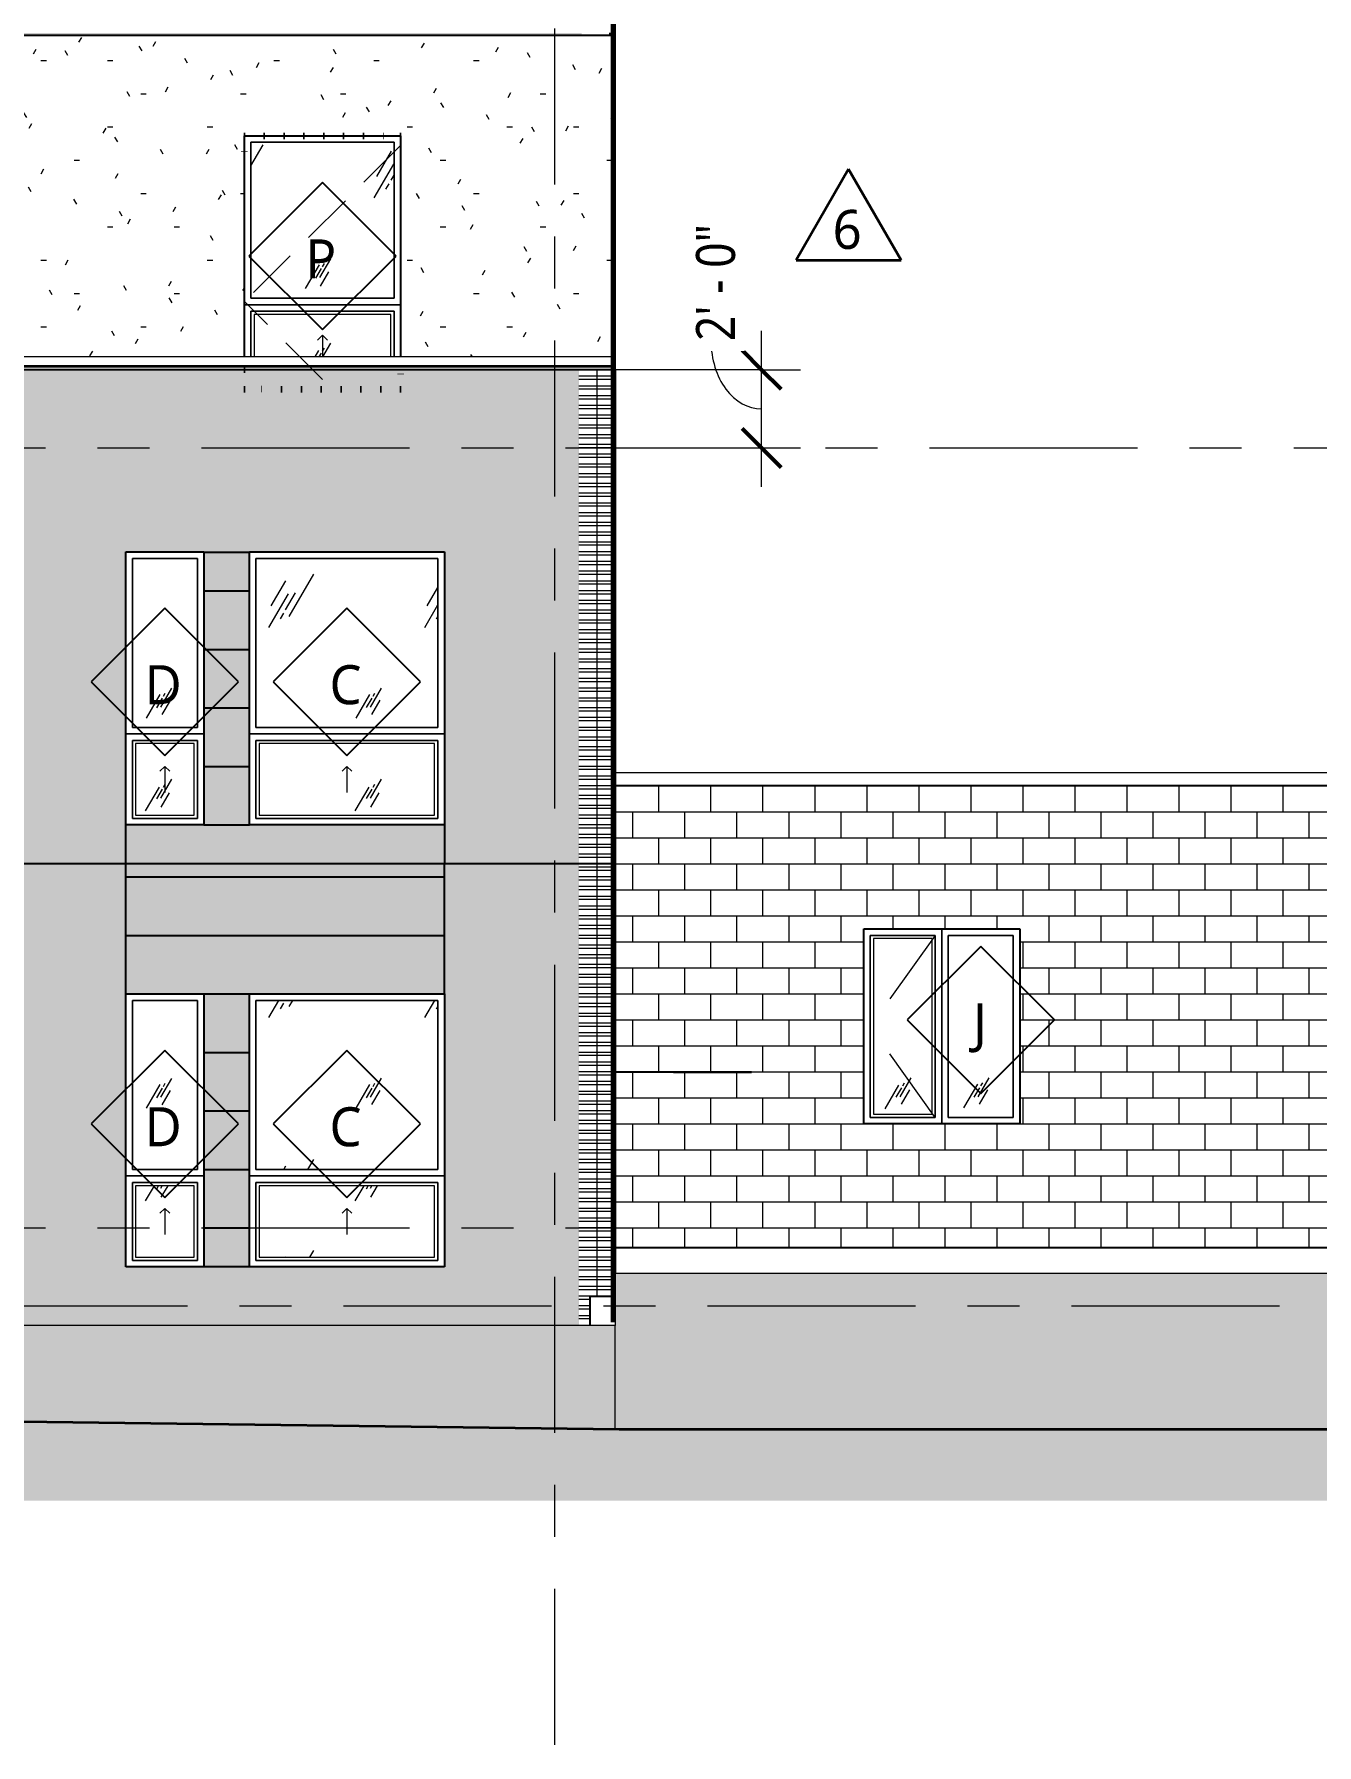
# Model space of a CAD drawing. Header units: inches. Extents: x 6 to 15224, y -733 to 6300.
# Drawn here: x 4067 to 4462, y 4950 to 5476 of the extents above; entities that cross this region are included whole.
import ezdxf

# ---------------------------------------------------------------- set-up
doc = ezdxf.new("R2010")
doc.units = ezdxf.units.IN
doc.header["$MEASUREMENT"] = 0
for name, pattern in [('Center 1_2_', [112, 64, -16, 16, -16]), ('Center 3_8_', [96, 48, -16, 16, -16]), ('Dots Space 1_16_', [6, 0, -6]), ('Hidden 1_8_', [24, 16, -8]), ('Hidden 3_16_', [36, 24, -12])]:
    doc.linetypes.add(name, pattern=pattern)
for name, color, linetype, lineweight in [('A-ANNO-DIMS', 211, 'Continuous', 13), ('A-ANNO-DIMS-128', 211, 'Continuous', 13), ('A-DETL', 90, 'Continuous', 13), ('A-DETL-GENF', 92, 'Continuous', 13), ('A-FLOR-HRAL', 11, 'Continuous', 13), ('A-FLOR-LEVL', 51, 'Continuous', 13), ('A-GLAZ', 151, 'Continuous', 25), ('A-GLAZ-IDEN', 152, 'Continuous', 25), ('A-GLAZ-SILL', 1, 'Continuous', 18), ('A-WALL', 113, 'Continuous', 25), ('A-WALL-PATT', 111, 'Continuous', 25), ('G-ANNO-REVC-IDEN', 71, 'Continuous', 35), ('I-WALL', 2, 'Continuous', 25), ('M-EQPM', 50, 'Continuous', 18), ('S-GRID', 1, 'Continuous', 13)]:
    doc.layers.add(name, color=color, linetype=linetype, lineweight=lineweight)
doc.styles.add('Open Sans_5', font='OpenSans-Regular.ttf', dxfattribs={"height": 12})
doc.styles.add('Open Sans_8', font='OpenSans-Regular.ttf', dxfattribs={"width": 0.88, "height": 12})
doc.dimstyles.new('Linear_-_3_32__2', dxfattribs={"dimscale": 12, "dimtxt": 12.89496, "dimasz": 1, "dimexe": 1, "dimexo": 0.666667, "dimgap": 0.333333, "dimtad": 1, "dimdec": 8, "dimrnd": 0.003906, "dimzin": 3, "dimdsep": 46, "dimlunit": 4, "dimtxsty": 'Open Sans_8', "dimblk1": 'OBLIQUE', "dimblk2": 'OBLIQUE', "dimsah": 1, "dimcen": 0.09, "dimdle": 1, "dimadec": 3, "dimazin": 2, "dimtfac": 1, "dimtdec": 4, "dimtix": 1, "dimtmove": 1, "dimatfit": 3, "dimfxl": 1, "dimtvp": 1, "dimtfill": 1, "dimfrac": 2, "dimtolj": 1, "dimtzin": 0, "dimarcsym": 2})
pattern_1 = [(180, (4276.109, 5109), (-2e-15, -18), [36, 0]), (180, (4276.109, 5127), (-2e-15, -18), [36, 0]), (180, (4276.109, 5124), (-2e-15, -18), [36, 0]), (180, (4276.109, 5121), (-2e-15, -18), [36, 0]), (180, (4276.109, 5118), (-2e-15, -18), [36, 0]), (180, (4276.109, 5115), (-2e-15, -18), [36, 0]), (180, (4276.109, 5112), (-2e-15, -18), [36, 0]), (90, (4240.11, 5109), (-36, 2e-15), [18, 0]), (90, (4252.11, 5109), (-36, 2e-15), [18, 0]), (90, (4264.11, 5109), (-36, 2e-15), [18, 0]), (90, (4276.11, 5109), (-36, 2e-15), [18, 0]), (180, (4276.109, 5126), (-2e-15, -18), [36, 0]), (180, (4276.109, 5123), (-2e-15, -18), [36, 0]), (180, (4276.109, 5120), (-2e-15, -18), [36, 0]), (180, (4276.109, 5117), (-2e-15, -18), [36, 0]), (180, (4276.109, 5114), (-2e-15, -18), [36, 0]), (180, (4276.109, 5111), (-2e-15, -18), [36, 0])]
pattern_2 = [(180, (4276.109, 5221), (-2e-15, -18), [36, 0]), (180, (4276.109, 5239), (-2e-15, -18), [36, 0]), (180, (4276.109, 5236), (-2e-15, -18), [36, 0]), (180, (4276.109, 5233), (-2e-15, -18), [36, 0]), (180, (4276.109, 5230), (-2e-15, -18), [36, 0]), (180, (4276.109, 5227), (-2e-15, -18), [36, 0]), (180, (4276.109, 5224), (-2e-15, -18), [36, 0]), (90, (4240.11, 5221), (-36, 2e-15), [18, 0]), (90, (4252.11, 5221), (-36, 2e-15), [18, 0]), (90, (4264.11, 5221), (-36, 2e-15), [18, 0]), (90, (4276.11, 5221), (-36, 2e-15), [18, 0]), (180, (4276.109, 5238), (-2e-15, -18), [36, 0]), (180, (4276.109, 5235), (-2e-15, -18), [36, 0]), (180, (4276.109, 5232), (-2e-15, -18), [36, 0]), (180, (4276.109, 5229), (-2e-15, -18), [36, 0]), (180, (4276.109, 5226), (-2e-15, -18), [36, 0]), (180, (4276.109, 5223), (-2e-15, -18), [36, 0])]
pattern_3 = [(50, (3669.645, 0), (18.362056, -1.60683), [1.92, -21.12]), (355, (3669.645, 0), (-3.55226, 19.255874), [1.536, -16.896]), (100.451, (3671.175, -0.134), (14.81021, 17.649286), [1.632, -17.949]), (46.184, (3669.645, 5.12), (27.32125, -4.23761), [2.88, -31.68]), (96.636, (3671.922, 4.767), (23.92754, 24.93717), [2.448, -26.924]), (351.184, (3669.645, 5.12), (23.92765, 24.93743), [2.304, -25.344]), (21, (3672.205, 3.84), (15.28081, -10.307465), [1.92, -21.12]), (326, (3672.205, 3.84), (6.22856, 18.563735), [1.536, -16.896]), (71.451, (3673.479, 2.981), (21.509846, 8.25628), [1.632, -17.949]), (37.5, (3669.6447, 0), (0.311095, 8.5225365), [0.16896, -16.522, 0.16896, -16.983, -16.96]), (37.5, (3669.6447, 0), (0.311095, 8.5225365), [-33.843, 0.16896, -16.791]), (7.5, (3669.645, 0), (6.734636, 10.097431), [0.16896, -9.61, 0.16896, -16.138, -6.464]), (7.5, (3669.645, 0), (6.734636, 10.097431), [-26.086, 0.16896, -6.295]), (327.5, (3663.936, 0), (13.666107, -0.577186), [0.16896, -6.231, 0.16896, -19.799, -26.496]), (327.5, (3663.936, 0), (13.666107, -0.577186), [-26.368, 0.16896, -26.327]), (317.5, (3661.376, 0), (14.929853, 2.562859), [0.16896, -8.151, 0.16896, -13.092, -18.816]), (317.5, (3661.376, 0), (14.929853, 2.562859), [-21.581, 0.16896, -18.647])]

# ---------------------------------------------------------------- blocks, each defined once
blk = doc.blocks.new('1-2 WD Adaptive - 4-0_x6_-6_ EGRESS-12420705-WEST ELEVATION')
at = {"layer": 'A-GLAZ', "lineweight": 13}
h = blk.add_hatch(dxfattribs=at)
h.set_pattern_fill('FP_22', color=256, style=0, pattern_type=2)
h.set_pattern_definition([(59.808, (-1108.003, 5432.806), (144.0017, 239.99866), [9, -754.581]), (59.808, (-1108.737, 5426.193), (144.0017, 239.99866), [12, -751.581]), (59.808, (-1103.552, 5431.623), (144.0017, 239.99866), [6, -757.581]), (59.808, (-1105.141, 5428.844), (144.0017, 239.99866), [2, -761.581]), (59.808, (-1102.446, 5429.598), (144.0017, 239.99866), [15, -748.581]), (59.808, (-1077.028, 5399.404), (144.0017, 239.99866), [5.063, -758.519]), (59.808, (-1077.469, 5401.668), (144.0017, 239.99866), [6.75, -756.831]), (59.808, (-1078.678, 5401.525), (144.0017, 239.99866), [3.375, -760.206]), (59.808, (-1076.647, 5405.029), (144.0017, 239.99866), [1.125, -762.456]), (59.808, (-1081.861, 5398.297), (144.0017, 239.99866), [8.437, -755.144])])
h.paths.add_polyline_path([(-1137.5, 5395), (-1093.5, 5395), (-1093.5, 5443), (-1137.5, 5443), (-1137.5, 5404.19)])
at = {"layer": 'A-GLAZ-SILL', "lineweight": 13}
h = blk.add_hatch(dxfattribs=at)
h.set_pattern_fill('FP_21', color=256, style=0, pattern_type=2)
h.set_pattern_definition([(59.808, (-1108.003, 5406.806), (144.0017, 239.99866), [9, -754.581]), (59.808, (-1108.737, 5400.193), (144.0017, 239.99866), [12, -751.581]), (59.808, (-1103.552, 5405.623), (144.0017, 239.99866), [6, -757.581]), (59.808, (-1105.141, 5402.844), (144.0017, 239.99866), [2, -761.581]), (59.808, (-1102.446, 5403.598), (144.0017, 239.99866), [15, -748.581]), (59.808, (-1077.028, 5373.404), (144.0017, 239.99866), [5.063, -758.519]), (59.808, (-1077.469, 5375.668), (144.0017, 239.99866), [6.75, -756.831]), (59.808, (-1078.678, 5375.525), (144.0017, 239.99866), [3.375, -760.206]), (59.808, (-1076.647, 5379.029), (144.0017, 239.99866), [1.125, -762.456]), (59.808, (-1081.861, 5372.297), (144.0017, 239.99866), [8.438, -755.144])])
h.paths.add_polyline_path([(-1123.5, 5377), (-1094.5, 5377), (-1094.5, 5390), (-1136.5, 5390), (-1136.5, 5377), (-1129.5, 5377)])
at = {"layer": 'A-GLAZ', "lineweight": 13}
for p, q in [((-1139.5, 5445), (-1091.5, 5445)), ((-1139.5, 5377), (-1139.5, 5445)), ((-1093.5, 5443), (-1137.5, 5443)), ((-1137.5, 5443), (-1137.5, 5395)), ((-1093.5, 5395), (-1093.5, 5443)), ((-1091.5, 5445), (-1091.5, 5377)), ((-1137.5, 5395), (-1093.5, 5395)), ((-1139.5, 5393), (-1091.5, 5393)), ((-1091.5, 5393), (-1139.5, 5393)), ((-1093.5, 5391), (-1137.5, 5391)), ((-1137.5, 5391), (-1137.5, 5377)), ((-1093.5, 5377), (-1093.5, 5391))]:
    blk.add_line(p, q, dxfattribs=at)
at = {"layer": 'A-GLAZ', "linetype": 'Hidden 3_16_', "lineweight": 13}
for q in [(-1117, 5382.17), (-1114, 5382.17), (-1115.5, 5377)]:
    blk.add_line((-1115.5, 5383.67), q, dxfattribs=at)
at = {"layer": 'A-GLAZ-SILL'}
for p, q in [((-1137.5, 5443), (-1093.5, 5443)), ((-1137.5, 5395), (-1137.5, 5443)), ((-1093.5, 5443), (-1137.5, 5443)), ((-1137.5, 5443), (-1137.5, 5395)), ((-1093.5, 5443), (-1093.5, 5395)), ((-1093.5, 5395), (-1093.5, 5443)), ((-1093.5, 5395), (-1137.5, 5395)), ((-1137.5, 5395), (-1093.5, 5395)), ((-1137.5, 5391), (-1093.5, 5391)), ((-1137.5, 5377), (-1137.5, 5391)), ((-1093.5, 5391), (-1137.5, 5391)), ((-1137.5, 5391), (-1137.5, 5377)), ((-1094.5, 5390), (-1136.5, 5390)), ((-1136.5, 5390), (-1136.5, 5377)), ((-1094.5, 5377), (-1094.5, 5390)), ((-1093.5, 5391), (-1093.5, 5377)), ((-1093.5, 5377), (-1093.5, 5391))]:
    blk.add_line(p, q, dxfattribs=at)
blk = doc.blocks.new('1-2 WD Adaptive - 2_-0_x7_-0_-19880502-WEST ELEVATION')
at = {"layer": 'A-GLAZ', "lineweight": 13}
h = blk.add_hatch(dxfattribs=at)
h.set_pattern_fill('FP_29', color=256, style=0, pattern_type=2)
h.set_pattern_definition([(59.808, (-2837.003, 5300.806), (144.0017, 239.99866), [9, -754.581]), (59.808, (-2837.737, 5294.193), (144.0017, 239.99866), [12, -751.581]), (59.808, (-2832.552, 5299.623), (144.0017, 239.99866), [6, -757.581]), (59.808, (-2834.141, 5296.844), (144.0017, 239.99866), [2, -761.581]), (59.808, (-2831.446, 5297.598), (144.0017, 239.99866), [15, -748.581]), (59.808, (-2806.028, 5267.404), (144.0017, 239.99866), [5.062, -758.519]), (59.808, (-2806.469, 5269.668), (144.0017, 239.99866), [6.75, -756.831]), (59.808, (-2807.678, 5269.525), (144.0017, 239.99866), [3.375, -760.206]), (59.808, (-2805.647, 5273.029), (144.0017, 239.99866), [1.125, -762.456]), (59.808, (-2810.861, 5266.297), (144.0017, 239.99866), [8.437, -755.144])])
h.paths.add_polyline_path([(-2838.44, 5263), (-2834.5, 5263), (-2834.5, 5315), (-2854.5, 5315), (-2854.5, 5263)])
at = {"layer": 'A-GLAZ-SILL', "lineweight": 13}
h = blk.add_hatch(dxfattribs=at)
h.set_pattern_fill('FP_28', color=256, style=0, pattern_type=2)
h.set_pattern_definition([(59.808, (-2837.003, 5272.806), (144.0017, 239.99866), [9, -754.581]), (59.808, (-2837.737, 5266.193), (144.0017, 239.99866), [12, -751.581]), (59.808, (-2832.552, 5271.623), (144.0017, 239.99866), [6, -757.581]), (59.808, (-2834.141, 5268.844), (144.0017, 239.99866), [2, -761.581]), (59.808, (-2831.446, 5269.598), (144.0017, 239.99866), [15, -748.581]), (59.808, (-2806.028, 5239.404), (144.0017, 239.99866), [5.063, -758.519]), (59.808, (-2806.469, 5241.668), (144.0017, 239.99866), [6.75, -756.831]), (59.808, (-2807.678, 5241.525), (144.0017, 239.99866), [3.375, -760.206]), (59.808, (-2805.647, 5245.029), (144.0017, 239.99866), [1.125, -762.456]), (59.808, (-2810.861, 5238.297), (144.0017, 239.99866), [8.438, -755.144])])
h.paths.add_polyline_path([(-2835.5, 5236), (-2835.5, 5258), (-2853.5, 5258), (-2853.5, 5236)])
at = {"layer": 'A-GLAZ', "lineweight": 13}
for p, q in [((-2856.5, 5317), (-2832.5, 5317)), ((-2856.5, 5233), (-2856.5, 5317)), ((-2832.5, 5317), (-2832.5, 5233)), ((-2834.5, 5315), (-2854.5, 5315)), ((-2854.5, 5315), (-2854.5, 5263)), ((-2834.5, 5263), (-2834.5, 5315)), ((-2854.5, 5263), (-2834.5, 5263)), ((-2856.5, 5261), (-2832.5, 5261)), ((-2832.5, 5261), (-2856.5, 5261)), ((-2834.5, 5259), (-2854.5, 5259)), ((-2854.5, 5259), (-2854.5, 5235)), ((-2834.5, 5235), (-2834.5, 5259)), ((-2832.5, 5233), (-2856.5, 5233)), ((-2854.5, 5235), (-2834.5, 5235))]:
    blk.add_line(p, q, dxfattribs=at)
at = {"layer": 'A-GLAZ', "linetype": 'Hidden 3_16_', "lineweight": 13}
for q in [(-2846, 5249.5), (-2843, 5249.5), (-2844.5, 5243)]:
    blk.add_line((-2844.5, 5251), q, dxfattribs=at)
at = {"layer": 'A-GLAZ-SILL'}
for p, q in [((-2854.5, 5315), (-2834.5, 5315)), ((-2854.5, 5263), (-2854.5, 5315)), ((-2834.5, 5315), (-2854.5, 5315)), ((-2854.5, 5315), (-2854.5, 5263)), ((-2834.5, 5315), (-2834.5, 5263)), ((-2834.5, 5263), (-2834.5, 5315)), ((-2834.5, 5263), (-2854.5, 5263)), ((-2854.5, 5263), (-2834.5, 5263)), ((-2854.5, 5259), (-2834.5, 5259)), ((-2854.5, 5235), (-2854.5, 5259)), ((-2834.5, 5259), (-2854.5, 5259)), ((-2854.5, 5259), (-2854.5, 5235)), ((-2835.5, 5258), (-2853.5, 5258)), ((-2853.5, 5258), (-2853.5, 5236)), ((-2835.5, 5236), (-2835.5, 5258)), ((-2834.5, 5259), (-2834.5, 5235)), ((-2834.5, 5235), (-2834.5, 5259)), ((-2834.5, 5235), (-2854.5, 5235)), ((-2854.5, 5235), (-2834.5, 5235)), ((-2853.5, 5236), (-2835.5, 5236))]:
    blk.add_line(p, q, dxfattribs=at)
blk = doc.blocks.new('1-2 WD Adaptive - 5_-0_x7_-0_-V3-WEST ELEVATION')
at = {"layer": 'A-GLAZ', "lineweight": 13}
h = blk.add_hatch(dxfattribs=at)
h.set_pattern_fill('FP_33', color=256, style=0, pattern_type=2)
h.set_pattern_definition([(59.808, (-2628.503, 5300.806), (144.0017, 239.99866), [9, -754.581]), (59.808, (-2629.237, 5294.193), (144.0017, 239.99866), [12, -751.581]), (59.808, (-2624.052, 5299.623), (144.0017, 239.99866), [6, -757.581]), (59.808, (-2625.641, 5296.844), (144.0017, 239.99866), [2, -761.581]), (59.808, (-2622.946, 5297.598), (144.0017, 239.99866), [15, -748.581]), (59.808, (-2597.528, 5267.404), (144.0017, 239.99866), [5.062, -758.519]), (59.808, (-2597.969, 5269.668), (144.0017, 239.99866), [6.75, -756.831]), (59.808, (-2599.178, 5269.525), (144.0017, 239.99866), [3.375, -760.206]), (59.808, (-2597.147, 5273.029), (144.0017, 239.99866), [1.125, -762.456]), (59.808, (-2602.361, 5266.297), (144.0017, 239.99866), [8.437, -755.144])])
h.paths.add_polyline_path([(-2664, 5263), (-2608, 5263), (-2608, 5315), (-2664, 5315), (-2664, 5266.34)])
at = {"layer": 'A-GLAZ-SILL', "lineweight": 13}
h = blk.add_hatch(dxfattribs=at)
h.set_pattern_fill('FP_32', color=256, style=0, pattern_type=2)
h.set_pattern_definition([(59.808, (-2628.503, 5272.806), (144.0017, 239.99866), [9, -754.581]), (59.808, (-2629.237, 5266.193), (144.0017, 239.99866), [12, -751.581]), (59.808, (-2624.052, 5271.623), (144.0017, 239.99866), [6, -757.581]), (59.808, (-2625.641, 5268.844), (144.0017, 239.99866), [2, -761.581]), (59.808, (-2622.946, 5269.598), (144.0017, 239.99866), [15, -748.581]), (59.808, (-2597.528, 5239.404), (144.0017, 239.99866), [5.063, -758.519]), (59.808, (-2597.969, 5241.668), (144.0017, 239.99866), [6.75, -756.831]), (59.808, (-2599.178, 5241.525), (144.0017, 239.99866), [3.375, -760.206]), (59.808, (-2597.147, 5245.029), (144.0017, 239.99866), [1.125, -762.456]), (59.808, (-2602.361, 5238.297), (144.0017, 239.99866), [8.438, -755.144])])
h.paths.add_polyline_path([(-2641, 5236), (-2609, 5236), (-2609, 5258), (-2663, 5258), (-2663, 5236), (-2656.71, 5236)])
at = {"layer": 'A-GLAZ', "lineweight": 13}
for p, q in [((-2666, 5317), (-2606, 5317)), ((-2666, 5233), (-2666, 5317)), ((-2606, 5317), (-2606, 5233)), ((-2608, 5315), (-2664, 5315)), ((-2664, 5315), (-2664, 5263)), ((-2608, 5263), (-2608, 5315)), ((-2664, 5263), (-2608, 5263)), ((-2666, 5261), (-2606, 5261)), ((-2606, 5261), (-2666, 5261)), ((-2608, 5259), (-2664, 5259)), ((-2664, 5259), (-2664, 5235)), ((-2608, 5235), (-2608, 5259)), ((-2606, 5233), (-2666, 5233)), ((-2664, 5235), (-2608, 5235))]:
    blk.add_line(p, q, dxfattribs=at)
at = {"layer": 'A-GLAZ', "linetype": 'Hidden 3_16_', "lineweight": 13}
for q in [(-2637.5, 5249.5), (-2634.5, 5249.5), (-2636, 5243)]:
    blk.add_line((-2636, 5251), q, dxfattribs=at)
at = {"layer": 'A-GLAZ-SILL'}
for p, q in [((-2664, 5315), (-2608, 5315)), ((-2664, 5263), (-2664, 5315)), ((-2608, 5315), (-2664, 5315)), ((-2664, 5315), (-2664, 5263)), ((-2608, 5315), (-2608, 5263)), ((-2608, 5263), (-2608, 5315)), ((-2608, 5263), (-2664, 5263)), ((-2664, 5263), (-2608, 5263)), ((-2664, 5259), (-2608, 5259)), ((-2664, 5235), (-2664, 5259)), ((-2608, 5259), (-2664, 5259)), ((-2664, 5259), (-2664, 5235)), ((-2609, 5258), (-2663, 5258)), ((-2663, 5258), (-2663, 5236)), ((-2609, 5236), (-2609, 5258)), ((-2608, 5259), (-2608, 5235)), ((-2608, 5235), (-2608, 5259)), ((-2608, 5235), (-2664, 5235)), ((-2664, 5235), (-2608, 5235)), ((-2663, 5236), (-2609, 5236))]:
    blk.add_line(p, q, dxfattribs=at)
blk = doc.blocks.new('2-1 WD Adaptive - 4_-0_ x 5_-0_-12908153-WEST ELEVATION')
at = {"layer": 'A-GLAZ', "lineweight": 13}
h = blk.add_hatch(dxfattribs=at)
h.set_pattern_fill('FP_105', color=256, style=0, pattern_type=2)
h.set_pattern_definition([(59.808, (-929.503, 5180.806), (144.0017, 239.99866), [9, -754.581]), (59.808, (-930.237, 5174.193), (144.0017, 239.99866), [12, -751.581]), (59.808, (-925.052, 5179.623), (144.0017, 239.99866), [6, -757.581]), (59.808, (-926.641, 5176.844), (144.0017, 239.99866), [2, -761.581]), (59.808, (-923.946, 5177.598), (144.0017, 239.99866), [15, -748.581]), (59.808, (-898.528, 5147.404), (144.0017, 239.99866), [5.062, -758.519]), (59.808, (-898.969, 5149.668), (144.0017, 239.99866), [6.75, -756.831]), (59.808, (-900.178, 5149.525), (144.0017, 239.99866), [3.375, -760.206]), (59.808, (-898.147, 5153.029), (144.0017, 239.99866), [1.125, -762.456]), (59.808, (-903.361, 5146.297), (144.0017, 239.99866), [8.438, -755.144])])
h.paths.add_polyline_path([(-942.35, 5144), (-928, 5144), (-928, 5198), (-946, 5198), (-946, 5144)])
at = {"layer": 'A-GLAZ-SILL', "lineweight": 13}
h = blk.add_hatch(dxfattribs=at)
h.set_pattern_fill('FP_104', color=256, style=0, pattern_type=2)
h.set_pattern_definition([(59.808, (-905.503, 5180.806), (144.0017, 239.99866), [9, -754.581]), (59.808, (-906.237, 5174.193), (144.0017, 239.99866), [12, -751.581]), (59.808, (-901.052, 5179.623), (144.0017, 239.99866), [6, -757.581]), (59.808, (-902.641, 5176.844), (144.0017, 239.99866), [2, -761.581]), (59.808, (-899.946, 5177.598), (144.0017, 239.99866), [15, -748.581]), (59.808, (-874.528, 5147.404), (144.0017, 239.99866), [5.062, -758.519]), (59.808, (-874.969, 5149.668), (144.0017, 239.99866), [6.75, -756.831]), (59.808, (-876.178, 5149.525), (144.0017, 239.99866), [3.375, -760.206]), (59.808, (-874.147, 5153.029), (144.0017, 239.99866), [1.125, -762.456]), (59.808, (-879.361, 5146.297), (144.0017, 239.99866), [8.437, -755.144])])
h.paths.add_polyline_path([(-923, 5143), (-903, 5143), (-903, 5199), (-923, 5199), (-923, 5150.22)])
at = {"layer": 'A-GLAZ', "lineweight": 13}
for p, q in [((-949, 5201), (-901, 5201)), ((-949, 5141), (-949, 5201)), ((-925, 5141), (-925, 5201)), ((-925, 5201), (-925, 5141)), ((-901, 5201), (-901, 5141)), ((-927, 5199), (-947, 5199)), ((-947, 5199), (-947, 5143)), ((-927, 5143), (-927, 5199)), ((-903, 5199), (-923, 5199)), ((-923, 5199), (-923, 5143)), ((-903, 5143), (-903, 5199)), ((-947, 5143), (-927, 5143)), ((-923, 5143), (-903, 5143)), ((-901, 5141), (-949, 5141))]:
    blk.add_line(p, q, dxfattribs=at)
at = {"layer": 'A-GLAZ', "linetype": 'Hidden 3_16_', "lineweight": 13}
for p in [(-927, 5199), (-927, 5143)]:
    blk.add_line(p, (-947, 5171), dxfattribs=at)
at = {"layer": 'A-GLAZ-SILL'}
for p, q in [((-947, 5199), (-947, 5143)), ((-927, 5199), (-947, 5199)), ((-947, 5143), (-947, 5199)), ((-947, 5199), (-927, 5199)), ((-928, 5198), (-946, 5198)), ((-946, 5198), (-946, 5144)), ((-928, 5144), (-928, 5198)), ((-927, 5143), (-927, 5199)), ((-927, 5199), (-927, 5143)), ((-923, 5199), (-923, 5143)), ((-903, 5199), (-923, 5199)), ((-923, 5143), (-923, 5199)), ((-923, 5199), (-903, 5199)), ((-903, 5143), (-903, 5199)), ((-903, 5199), (-903, 5143)), ((-947, 5143), (-927, 5143)), ((-927, 5143), (-947, 5143)), ((-946, 5144), (-928, 5144)), ((-923, 5143), (-903, 5143)), ((-903, 5143), (-923, 5143))]:
    blk.add_line(p, q, dxfattribs=at)
blk = doc.blocks.new('ME Louvers w Trim-AM - 24_ x 8_-17810076-WEST ELEVATION')
at = {"layer": 'M-EQPM'}
for p, q in [((-1026.0625, 5467.75), (-1025.5625, 5467.75)), ((-1025.5625, 5467.75), (-1025.5625, 5458.25)), ((-1025.5625, 5458.25), (-1026.0625, 5458.25))]:
    blk.add_line(p, q, dxfattribs=at)
blk = doc.blocks.new('Railing - Filled-1606433-WEST ELEVATION')
at = {"layer": 'A-FLOR-HRAL', "lineweight": 18}
for points in [[(-1005.54, 5156.87), (-995.69, 5156.89), (-995.69, 5157), (-995.56, 5157), (-995.56, 5157.12), (-1007.56, 5157.12), (-1007.54, 5156.87), (-1006.65, 5156.87)], [(-995.3, 5156.87), (-983.56, 5156.87), (-983.56, 5157.12), (-995.56, 5157.12), (-995.56, 5156.87)]]:
    blk.add_hatch(color=256, dxfattribs=at).paths.add_polyline_path(points)
for p, q in [((-1007.56, 5157.12), (-1007.56, 5156.87)), ((-1007.56, 5157.12), (-995.56, 5157.12)), ((-1007.56, 5156.87), (-995.69, 5156.87)), ((-995.56, 5157.12), (-983.56, 5157.12)), ((-995.56, 5156.87), (-983.56, 5156.87)), ((-983.56, 5156.87), (-983.56, 5157.12))]:
    blk.add_line(p, q, dxfattribs=at)
blk = doc.blocks.new('Railing - Railing-17016507-WEST ELEVATION')
at = {"layer": 'A-FLOR-HRAL', "lineweight": 18}
for points in [[(-1015.91, 5156.87), (-1007.56, 5156.87), (-1007.56, 5157), (-1025.5, 5157), (-1025.5, 5156.87)], [(-995.69, 5156.87), (-995.56, 5156.87), (-995.56, 5157), (-995.69, 5157), (-995.69, 5156.89)]]:
    blk.add_hatch(color=256, dxfattribs=at).paths.add_polyline_path(points)
for p, q in [((-1007.56, 5157), (-1025.5, 5157)), ((-1007.56, 5156.87), (-1025.5, 5156.87)), ((-995.56, 5157), (-995.69, 5157)), ((-995.69, 5157), (-995.69, 5156.87)), ((-995.69, 5156.87), (-995.56, 5156.87)), ((-995.56, 5156.87), (-995.56, 5157))]:
    blk.add_line(p, q, dxfattribs=at)
blk.add_blockref('Railing - Filled-1606433-WEST ELEVATION', (0, 0))
blk = doc.blocks.new('Top Rail Type - Top Rail_Internal_-17016515-WEST ELEVATION')
at = {"layer": 'A-FLOR-HRAL', "lineweight": 18}
for p, q in [((-1007.5625, 5157), (-1025.5, 5157)), ((-1007.5625, 5156.875), (-1025.5, 5156.875)), ((-995.5625, 5157), (-995.6875, 5157)), ((-995.6875, 5157), (-995.6875, 5156.875)), ((-995.6875, 5156.875), (-995.5625, 5156.875)), ((-995.5625, 5156.875), (-995.5625, 5157))]:
    blk.add_line(p, q, dxfattribs=at)
blk = doc.blocks.new('TAG Window-AM - Standard-51685-WEST ELEVATION')
at = {"layer": 'A-GLAZ-IDEN'}
for p, q in [((-3095.5, 5558.5), (-3118.13, 5535.88)), ((-3072.87, 5535.88), (-3095.5, 5558.5)), ((-3118.13, 5535.88), (-3095.5, 5513.25)), ((-3095.5, 5513.25), (-3072.87, 5535.88))]:
    blk.add_line(p, q, dxfattribs=at)
blk = doc.blocks.new('DIMBLOCK31-WEST ELEVATION')
at = {"layer": 'A-ANNO-DIMS-128'}
for p, q in [((4290.72, 5337), (4290.72, 5385)), ((4290.72, 5373), (4242.55, 5373)), ((4290.72, 5373), (4302.72, 5373)), ((4290.72, 5349), (4290.23, 5349)), ((4290.72, 5349), (4302.72, 5349))]:
    blk.add_line(p, q, dxfattribs=at)
at = {"layer": 'A-ANNO-DIMS-128', "lineweight": 50}
for p, q in [((4290.72, 5373), (4284.72, 5379)), ((4290.72, 5373), (4296.72, 5367)), ((4290.72, 5349), (4284.72, 5355)), ((4290.72, 5349), (4296.72, 5343))]:
    blk.add_line(p, q, dxfattribs=at)
at = {"layer": 'A-ANNO-DIMS-128'}
blk.add_ellipse((4290.72, 5381.81), major_axis=(0, 20.81), ratio=0.745476, start_param=1.570796, end_param=3.141593, dxfattribs=at)
at = {"layer": 'A-ANNO-DIMS-128', "color": 0, "insert": (4270.57, 5381.81), "char_height": 12, "width": 45.0403, "attachment_point": 1, "rotation": 90, "line_spacing_factor": 1.151336, "style": 'Open Sans_8', "bg_fill": 3, "box_fill_scale": 1.25, "bg_fill_color": 256, "bg_fill_true_color": 13158600, "bg_fill_transparency": 0}
blk.add_mtext('2\' - 0"', dxfattribs=at)
blk = doc.blocks.new('_Oblique')
at = {"color": 0, "linetype": 'ByBlock', "lineweight": -2}
blk.add_line((-0.5, -0.5), (0.5, 0.5), dxfattribs=at)
blk = doc.blocks.new('TAG Revision-AM - Delta-51947-WEST ELEVATION')
at = {"layer": 'G-ANNO-REVC-IDEN'}
for p, q in [((-3931.28, 5991.06), (-3947.45, 5963.06)), ((-3931.28, 5991.06), (-3915.12, 5963.06)), ((-3947.45, 5963.06), (-3915.12, 5963.06))]:
    blk.add_line(p, q, dxfattribs=at)

msp = doc.modelspace()

# ---------------------------------------------------------------- hatches: boundary and pattern name
at = {"layer": 'A-DETL-GENF'}
h = msp.add_hatch(dxfattribs=at)
h.set_pattern_fill('FP_140', color=8, style=0, pattern_type=2)
h.set_pattern_definition(pattern_3)
h.paths.add_polyline_path([(5257.17166239, 5046.98441019), (5267.29666239, 5046.98441019), (5267.29666239, 5095), (4245.67166239, 5095), (4245.67166239, 5047), (4246.88726953, 5046.98441019), (5192.86645793, 5046.98441019)])
h = msp.add_hatch(dxfattribs=at)
h.set_pattern_fill('FP_140', color=8, style=0, pattern_type=2)
h.set_pattern_definition(pattern_3)
h.paths.add_polyline_path([(4245.67166239, 5047), (4245.67166239, 5079), (1730.85916239, 5079), (1730.85916239, 5070), (2452.2583923, 5070), (4243.42166239, 5047.02885559)])
msp.add_hatch(color=29, dxfattribs=at).paths.add_polyline_path([(3183.71645793, 5025.10127351), (5326.80979127, 5025.10127351), (5326.80979127, 5046.98441019), (4242.67166239, 5047.03847412), (2452.2583923, 5070), (1040.6231246, 5070), (1040.6231246, 5025.10127351), (3116.74479127, 5025.10127351)])
at = {"layer": 'A-WALL-PATT', "lineweight": 13}
h = msp.add_hatch(dxfattribs=at)
h.set_pattern_fill('FP_17', color=256, style=0, pattern_type=2)
h.set_pattern_definition([(0, (3669.6447, 0), (5.12, 1.28), [0.16896, -3.671, 0.16896, -3.671, -20.48]), (0, (3669.6447, 0), (5.12, 1.28), [-7.68, 0.16896, -7.511, 0.16896, -3.671, -8.96]), (0, (3669.6447, 0), (5.12, 1.28), [-19.2, 0.16896, -2.391, 0.16896, -6.231]), (120, (3671.5647, 0.64), (-3.66851252, 3.79405007), [0.16896, -3.671, 0.16896, -3.671, -20.48]), (120, (3671.5647, 0.64), (-3.66851252, 3.79405007), [-7.68, 0.16896, -7.511, 0.16896, -3.671, -8.96]), (120, (3671.5647, 0.64), (-3.66851252, 3.79405007), [-19.2, 0.16896, -2.391, 0.16896, -6.231]), (240, (3672.2047, 3.2), (-1.45148748, -5.07405007), [0.16896, -3.671, 0.16896, -3.671, -20.48]), (240, (3672.2047, 3.2), (-1.45148748, -5.07405007), [-7.68, 0.16896, -7.511, 0.16896, -3.671, -8.96]), (240, (3672.2047, 3.2), (-1.45148748, -5.07405007), [-19.2, 0.16896, -2.391, 0.16896, -6.231])])
h.paths.add_polyline_path([(3867.67166239, 5475.875), (4235.42166239, 5475.875), (4235.42166239, 5476.625), (4049.09761891, 5476.625), (4049.09761891, 5603.75), (4048.34761891, 5603.75), (4048.34761891, 5476.625), (3580.48416239, 5476.625), (3580.48416239, 5475.875), (3853.4331246, 5475.875)])
h = msp.add_hatch(dxfattribs=at)
h.set_pattern_fill('FP_13', color=256, style=0, pattern_type=2)
h.set_pattern_definition([(0, (3669.645, 0), (40.96, 10.24), [1.69, -29.03, 1.69, -29.03, -163.84]), (0, (3669.645, 0), (40.96, 10.24), [-61.44, 1.69, -59.75, 1.69, -29.03, -71.68]), (0, (3669.645, 0), (40.96, 10.24), [-153.6, 1.69, -18.79, 1.69, -49.51]), (120, (3685.005, 5.12), (-29.3481, 30.3524), [1.69, -29.03, 1.69, -29.03, -163.84]), (120, (3685.005, 5.12), (-29.3481, 30.3524), [-61.44, 1.69, -59.75, 1.69, -29.03, -71.68]), (120, (3685.005, 5.12), (-29.3481, 30.3524), [-153.6, 1.69, -18.79, 1.69, -49.51]), (240, (3690.125, 25.6), (-11.6119, -40.5924), [1.69, -29.03, 1.69, -29.03, -163.84]), (240, (3690.125, 25.6), (-11.6119, -40.5924), [-61.44, 1.69, -59.75, 1.69, -29.03, -71.68]), (240, (3690.125, 25.6), (-11.6119, -40.5924), [-153.6, 1.69, -18.79, 1.69, -49.51])])
h.paths.add_polyline_path([(3580.48416239, 5377), (3627.67166239, 5377), (3627.67166239, 5445), (3675.67166239, 5445), (3675.67166239, 5377), (3723.67166239, 5377), (3723.67166239, 5445), (3771.67166239, 5445), (3771.67166239, 5377), (3819.67166239, 5377), (3819.67166239, 5445), (3867.67166239, 5445), (3867.67166239, 5377), (3915.67166239, 5377), (3915.67166239, 5445), (3963.67166239, 5445), (3963.67166239, 5377), (4048.34761891, 5377), (4048.34761891, 5475.875), (3580.48416239, 5475.875), (3580.48416239, 5404.19427351)])
h.paths.add_polyline_path([(4238.52020793, 5377), (4245.10916239, 5377), (4245.10916239, 5475.875), (4049.09761891, 5475.875), (4049.09761891, 5377), (4131.67166239, 5377), (4131.67166239, 5445), (4179.67166239, 5445), (4179.67166239, 5377), (4234.54666239, 5377)])
h.paths.add_polyline_path([(3993.00964065, 5458.25), (3993.00964065, 5467.75), (4018.50964065, 5467.75), (4018.50964065, 5458.25), (3993.51435822, 5458.25)])
h = msp.add_hatch(dxfattribs=at)
h.set_pattern_fill('FP_16', color=256, style=0, pattern_type=2)
h.set_pattern_definition(pattern_2)
h.paths.add_polyline_path([(2387.92166239, 5221), (2414.73416239, 5221), (2414.73416239, 5233), (2414.67166239, 5233), (2414.67166239, 5317), (2438.67166239, 5317), (2438.67166239, 5316.9375), (2452.67166239, 5316.9375), (2452.67166239, 5317), (2512.67166239, 5317), (2512.73416239, 5316.9375), (2512.73416239, 5221), (2605.17166239, 5221), (2605.17166239, 5317), (2665.17166239, 5317), (2665.17166239, 5316.9375), (2679.17166239, 5316.9375), (2679.17166239, 5317), (2703.17166239, 5317), (2703.17166239, 5221), (2751.17166239, 5221), (2751.17166239, 5317), (2775.17166239, 5317), (2775.17166239, 5316.9375), (2789.17166239, 5316.9375), (2789.17166239, 5317), (2849.17166239, 5317), (2849.17166239, 5221), (2941.17166239, 5221), (2941.17166239, 5317), (3001.17166239, 5317), (3001.17166239, 5316.9375), (3015.17166239, 5316.9375), (3015.17166239, 5317), (3039.17166239, 5317), (3039.17166239, 5221), (3087.17166239, 5221), (3087.17166239, 5317), (3111.17166239, 5317), (3111.17166239, 5316.9375), (3125.17166239, 5316.9375), (3125.17166239, 5317), (3185.17166239, 5317), (3185.17166239, 5221), (3277.17166239, 5221), (3277.17166239, 5317), (3337.17166239, 5317), (3337.17166239, 5316.9375), (3351.17166239, 5316.9375), (3351.17166239, 5317), (3375.17166239, 5317), (3375.17166239, 5221), (3423.17166239, 5221), (3423.17166239, 5317), (3447.17166239, 5317), (3447.17166239, 5316.9375), (3461.17166239, 5316.9375), (3461.17166239, 5317), (3521.17166239, 5317), (3521.17166239, 5221), (3613.17166239, 5221), (3613.17166239, 5317), (3673.17166239, 5317), (3673.17166239, 5316.9375), (3687.17166239, 5316.9375), (3687.17166239, 5317), (3711.17166239, 5317), (3711.17166239, 5221), (3759.17166239, 5221), (3759.17166239, 5317), (3783.17166239, 5317), (3783.17166239, 5316.9375), (3797.17166239, 5316.9375), (3797.17166239, 5317), (3857.17166239, 5317), (3857.17166239, 5221), (3949.17166239, 5221), (3949.17166239, 5317), (4009.17166239, 5317), (4009.17166239, 5316.9375), (4023.17166239, 5316.9375), (4023.17166239, 5317), (4047.17166239, 5317), (4047.17166239, 5221), (4095.17166239, 5221), (4095.17166239, 5317), (4119.17166239, 5317), (4119.17166239, 5316.9375), (4133.17166239, 5316.9375), (4133.17166239, 5317), (4193.17166239, 5317), (4193.17166239, 5221), (4234.54666239, 5221), (4234.54666239, 5373), (2384.04666239, 5373), (2384.04666239, 5221), (2384.17166239, 5221)])
h.paths.add_polyline_path([(2522.3712496, 5322.1875), (2521.17166239, 5322.1875), (2521.17166239, 5331.6875), (2546.67166239, 5331.6875), (2546.67166239, 5322.1875), (2522.67166239, 5322.1875)])
h.paths.add_polyline_path([(2595.17166239, 5322.1875), (2571.17166239, 5322.1875), (2571.17166239, 5331.6875), (2596.67166239, 5331.6875), (2596.67166239, 5322.1875)])
h.paths.add_polyline_path([(3885.99197489, 5322.25), (3865.35916239, 5322.26192492), (3865.35916239, 5331.75), (3890.85916239, 5331.75), (3890.85916239, 5322.25), (3886.91895793, 5322.25)])
h.paths.add_polyline_path([(3915.35916239, 5322.25), (3915.35916239, 5331.75), (3940.85916239, 5331.75), (3940.85916239, 5322.25), (3915.61801656, 5322.25)])
h.paths.add_polyline_path([(3530.85916239, 5322.25), (3529.35916239, 5322.25), (3529.35916239, 5331.75), (3554.85916239, 5331.75), (3554.85916239, 5322.25), (3549.99197489, 5322.25)])
h.paths.add_polyline_path([(3580.85916239, 5322.25), (3579.35916239, 5322.25), (3579.35916239, 5331.75), (3604.85916239, 5331.75), (3604.85916239, 5322.25), (3584.24197489, 5322.25)])
h.paths.add_polyline_path([(3213.99197489, 5322.25), (3193.35916239, 5322.25), (3193.35916239, 5331.75), (3218.85916239, 5331.75), (3218.85916239, 5322.25), (3217.20229127, 5322.25)])
h.paths.add_polyline_path([(3268.10916239, 5322.25), (3243.35916239, 5322.25), (3243.35916239, 5331.75), (3268.85916239, 5331.75), (3268.85916239, 5322.25)])
h.paths.add_polyline_path([(2858.79666239, 5322.25), (2857.29666239, 5322.25), (2857.29666239, 5331.75), (2882.79666239, 5331.75), (2882.79666239, 5322.25), (2865.60104127, 5322.25)])
h.paths.add_polyline_path([(2931.29666239, 5322.25), (2907.29666239, 5322.25), (2907.29666239, 5331.75), (2932.79666239, 5331.75), (2932.79666239, 5322.25), (2932.57270793, 5322.25)])
h = msp.add_hatch(dxfattribs=at)
h.set_pattern_fill('FP_16', color=256, style=0, pattern_type=2)
h.set_pattern_definition(pattern_2)
h.paths.add_polyline_path([(4245.67166239, 5221), (4245.67166239, 5373), (4234.54666239, 5373), (4234.54666239, 5221), (4242.67166239, 5221)])
at = {"layer": 'A-WALL-PATT'}
for points in [[(4154.8056246, 5221), (4193.17166239, 5221), (4193.17166239, 5233), (4133.17166239, 5233), (4133.17166239, 5316.9375), (4119.17166239, 5316.9375), (4119.17166239, 5233), (4095.17166239, 5233), (4095.17166239, 5221), (4150.92166239, 5221)], [(4133.17166239, 5097.0625), (4133.17166239, 5181), (4193.10916239, 5181), (4193.10916239, 5221), (4095.17166239, 5221), (4095.17166239, 5181), (4119.17166239, 5181), (4119.17166239, 5097.0625), (4123.67166239, 5097.0625)]]:
    msp.add_hatch(color=256, dxfattribs=at).paths.add_polyline_path(points)
at = {"layer": 'A-WALL-PATT', "lineweight": 13}
h = msp.add_hatch(dxfattribs=at)
h.set_pattern_fill('FP_15', color=256, style=0, pattern_type=2)
h.set_pattern_definition([(0, (5267.172, 5109), (0, 8), []), (90, (5267.172, 5109), (-8, 8), [8, -8])])
h.paths.add_polyline_path([(4657.0931246, 5103), (5259.54666239, 5103), (5259.54666239, 5210.25), (4601.85916239, 5210.25), (4601.85916239, 5245), (4245.67166239, 5245), (4245.67166239, 5157), (4263.60916239, 5157), (4263.63458293, 5157.125), (4287.60916239, 5157.125), (4287.60916239, 5156.875), (4245.67166239, 5156.875), (4245.67166239, 5103), (4523.14979127, 5103)])
h.paths.add_polyline_path([(5058.17166239, 5125), (5004.17166239, 5125), (5004.17166239, 5203), (5058.17166239, 5203), (5058.17166239, 5134.97697077)])
h.paths.add_polyline_path([(5192.17166239, 5125), (5138.17166239, 5125), (5138.17166239, 5203), (5192.17166239, 5203), (5192.17166239, 5140.19929141)])
h.paths.add_polyline_path([(4856.17166239, 5125), (4802.17166239, 5125), (4802.17166239, 5203), (4856.17166239, 5203), (4856.17166239, 5127.10451727)])
h.paths.add_polyline_path([(4322.17166239, 5141), (4322.17166239, 5201), (4370.17166239, 5201), (4370.17166239, 5141), (4322.23479127, 5141)])
h.paths.add_polyline_path([(4466.17166239, 5141), (4466.17166239, 5201), (4514.17166239, 5201), (4514.17166239, 5141)])
h.paths.add_polyline_path([(4706.17166239, 5141), (4658.17166239, 5141), (4658.17166239, 5201), (4706.17166239, 5201), (4706.17166239, 5162.95327351)])
h = msp.add_hatch(dxfattribs=at)
h.set_pattern_fill('FP_12', color=256, style=0, pattern_type=2)
h.set_pattern_definition(pattern_1)
h.paths.add_polyline_path([(3585.54645793, 5079), (4234.54666239, 5079), (4234.54666239, 5221), (4193.10916239, 5221), (4193.10916239, 5181), (4193.17166239, 5181), (4193.17166239, 5097), (4133.17166239, 5097), (4133.17166239, 5097.0625), (4119.17166239, 5097.0625), (4119.17166239, 5097), (4095.17166239, 5097), (4095.17166239, 5221), (4047.10916239, 5221), (4047.10916239, 5181), (4047.17166239, 5181), (4047.17166239, 5097), (4023.17166239, 5097), (4023.17166239, 5097.0625), (4009.17166239, 5097.0625), (4009.17166239, 5097), (3949.17166239, 5097), (3949.17166239, 5221), (3857.10916239, 5220.99184783), (3857.10916239, 5181), (3857.17166239, 5181), (3857.17166239, 5097), (3797.17166239, 5097), (3797.17166239, 5097.0625), (3783.17166239, 5097.0625), (3783.17166239, 5097), (3759.17166239, 5097), (3759.17166239, 5221), (3711.10916239, 5221), (3711.10916239, 5181), (3711.17166239, 5181), (3711.17166239, 5097), (3687.17166239, 5097), (3687.17166239, 5097.0625), (3673.17166239, 5097.0625), (3673.17166239, 5097), (3613.17166239, 5097), (3613.17166239, 5221), (3521.10916239, 5221), (3521.10916239, 5181), (3521.17166239, 5181), (3521.17166239, 5097), (3461.17166239, 5097), (3461.17166239, 5097.0625), (3447.17166239, 5097.0625), (3447.17166239, 5097), (3423.17166239, 5097), (3423.17166239, 5221), (3375.10916239, 5221), (3375.10916239, 5181), (3375.17166239, 5181), (3375.17166239, 5097), (3351.17166239, 5097), (3351.1456246, 5097.06238376), (3337.17166239, 5097.0625), (3337.17166239, 5097), (3277.17166239, 5097), (3277.17166239, 5221), (3185.10916239, 5221), (3185.10916239, 5181), (3185.17166239, 5181), (3185.17166239, 5097), (3125.17166239, 5097), (3125.17166239, 5097.0625), (3111.17166239, 5097.0625), (3111.17166239, 5097), (3087.17166239, 5097), (3087.17166239, 5221), (3039.10916239, 5221), (3039.10916239, 5181), (3039.17166239, 5181), (3039.17166239, 5097), (3015.17166239, 5097), (3015.17166239, 5097.0625), (3001.17166239, 5097.0625), (3001.17166239, 5097), (2941.17166239, 5097), (2941.17166239, 5221), (2849.10916239, 5221), (2849.10916239, 5181), (2849.17166239, 5181), (2849.17166239, 5097), (2789.17166239, 5097), (2789.17166239, 5097.0625), (2775.17166239, 5097.0625), (2775.17166239, 5097), (2751.17166239, 5097), (2751.17166239, 5221), (2703.10916239, 5221), (2703.10916239, 5181), (2703.17166239, 5181), (2703.17166239, 5097), (2679.17166239, 5097), (2679.17166239, 5097.0625), (2665.17166239, 5097.0625), (2665.17166239, 5097), (2605.17166239, 5097), (2605.17166239, 5221), (2512.73416239, 5221), (2512.73416239, 5097.0625), (2512.67166239, 5097), (2452.67166239, 5097), (2452.67166239, 5097.0625), (2438.67166239, 5097.0625), (2438.65666627, 5097), (2414.67166239, 5097), (2414.67166239, 5181), (2414.73416239, 5181), (2414.73416239, 5221), (2384.17166239, 5221), (2384.17166239, 5079), (2385.84725418, 5079.05414839), (2385.84725418, 5088), (2393.47225418, 5088), (2393.47225418, 5079), (3451.6031246, 5079)])
h.paths.add_polyline_path([(2595.17166239, 5192.25), (2571.17166239, 5192.25), (2571.17166239, 5201.75), (2596.67166239, 5201.75), (2596.67166239, 5192.25), (2596.49978739, 5192.25)])
h.paths.add_polyline_path([(2545.66221614, 5192.25), (2521.17166239, 5192.25), (2521.17166239, 5201.75), (2546.67166239, 5201.75), (2546.67166239, 5192.25)])
h.paths.add_polyline_path([(3915.35916239, 5192.25), (3915.35916239, 5201.75), (3940.85916239, 5201.75), (3940.85916239, 5192.25), (3915.64871317, 5192.25)])
h.paths.add_polyline_path([(3889.85183817, 5192.25), (3865.35916239, 5192.25), (3865.35916239, 5201.75), (3890.85916239, 5201.75), (3890.85916239, 5192.25)])
h.paths.add_polyline_path([(3268.85916239, 5192.25), (3243.35916239, 5192.25), (3243.35916239, 5201.75), (3268.85916239, 5201.75), (3268.85916239, 5193)])
h.paths.add_polyline_path([(3217.85183817, 5192.25), (3193.35916239, 5192.25), (3193.35916239, 5201.75), (3218.85916239, 5201.75), (3218.85916239, 5192.25)])
h.paths.add_polyline_path([(3585.54645793, 5192.25), (3579.35916239, 5192.25), (3579.35916239, 5201.75), (3604.85916239, 5201.75), (3604.85916239, 5192.25), (3589.83785557, 5192.25)])
h.paths.add_polyline_path([(2857.29666239, 5192.25), (2857.29666239, 5201.75), (2882.79666239, 5201.75), (2882.79666239, 5192.25), (2857.48806864, 5192.25)])
h.paths.add_polyline_path([(3529.35916239, 5192.25), (3529.35916239, 5201.75), (3554.85916239, 5201.75), (3554.85916239, 5192.25), (3529.54666239, 5192.25)])
h.paths.add_polyline_path([(2907.29666239, 5192.25), (2907.29666239, 5201.75), (2932.79666239, 5201.75), (2932.79666239, 5192.25), (2907.58670145, 5192.25)])
h = msp.add_hatch(dxfattribs=at)
h.set_pattern_fill('FP_12', color=256, style=0, pattern_type=2)
h.set_pattern_definition(pattern_1)
h.paths.add_polyline_path([(4234.54666239, 5079), (4238.04666239, 5079), (4238.04666239, 5088), (4245.67166239, 5088), (4245.67166239, 5221), (4234.54666239, 5221), (4234.54666239, 5085)])

# ---------------------------------------------------------------- linework, layer by layer
at = {"layer": 'A-DETL', "lineweight": 70}
msp.add_line((4245.10916239, 6034), (4245.10916239, 5080), dxfattribs=at)
at = {"layer": 'A-DETL', "linetype": 'Dots Space 1_16_', "lineweight": 100}
for p, q in [((4131.67166239, 5445), (4179.67166239, 5445)), ((4131.67166239, 5367), (4131.67166239, 5445)), ((4179.67166239, 5445), (4179.67166239, 5367)), ((4179.67166239, 5367), (4131.67166239, 5367))]:
    msp.add_line(p, q, dxfattribs=at)
at = {"layer": 'A-DETL', "linetype": 'Hidden 1_8_', "lineweight": 18}
for p in [(4179.67166239, 5442), (4155.67166239, 5370)]:
    msp.add_line(p, (4131.67166239, 5394), dxfattribs=at)
at = {"layer": 'A-DETL', "lineweight": 35}
for p, q in [((4245.10916239, 5374), (2384.04666239, 5374)), ((4246.88726953, 5046.98441019), (2452.2583923, 5070)), ((5326.80979127, 5046.98441019), (4246.88726953, 5046.98441019))]:
    msp.add_line(p, q, dxfattribs=at)
at = {"layer": 'A-DETL', "lineweight": 25}
for p, q in [((4119.17166239, 5305), (4133.17166239, 5305)), ((4119.17166239, 5287), (4133.17166239, 5287)), ((4119.17166239, 5269), (4133.17166239, 5269)), ((4119.17166239, 5251), (4133.17166239, 5251)), ((4119.17166239, 5233), (4133.17166239, 5233)), ((4119.17166239, 5233), (4133.17166239, 5233)), ((4095.17166239, 5217), (4193.17166239, 5217)), ((4095.17166239, 5199), (4193.17166239, 5199)), ((4119.17166239, 5181), (4133.17166239, 5181)), ((4119.17166239, 5181), (4133.17166239, 5181)), ((4119.17166239, 5163), (4133.17166239, 5163)), ((4119.17166239, 5145), (4133.17166239, 5145)), ((4119.17166239, 5127), (4133.17166239, 5127)), ((4119.17166239, 5109), (4133.17166239, 5109))]:
    msp.add_line(p, q, dxfattribs=at)
at = {"layer": 'A-DETL', "lineweight": 18}
for p, q in [((5267.29666239, 5095), (4245.67166239, 5095)), ((4245.67166239, 5095), (4245.67166239, 5079)), ((4245.67166239, 5079), (1730.85916239, 5079)), ((4245.67166239, 5047), (4245.67166239, 5079))]:
    msp.add_line(p, q, dxfattribs=at)
at = {"layer": 'A-FLOR-LEVL', "linetype": 'Center 1_2_'}
for p, q in [((1318.4277019, 5349), (5455.71284829, 5349)), ((1318.4277019, 5221), (5455.71284829, 5221)), ((1318.4277019, 5109), (5455.71284829, 5109)), ((1026.1139134, 5085), (5391.71284829, 5085))]:
    msp.add_line(p, q, dxfattribs=at)
at = {"layer": 'A-WALL'}
for p, q in [((4245.10916239, 5475.875), (1445.85916239, 5475.875)), ((4244.10916239, 5476.625), (4244.10916239, 5475.875)), ((4245.10916239, 5377), (4245.10916239, 5475.875)), ((4131.67166239, 5377), (4131.67166239, 5445)), ((4131.67166239, 5445), (4179.67166239, 5445)), ((4179.67166239, 5445), (4179.67166239, 5377)), ((4245.67166239, 5373), (2384.04666239, 5373)), ((4245.67166239, 5373), (4245.67166239, 5095)), ((4095.17166239, 5097), (4095.17166239, 5317)), ((4095.17166239, 5317), (4119.17166239, 5317)), ((4119.17166239, 5317), (4119.17166239, 5233)), ((4119.17166239, 5316.9375), (4133.17166239, 5316.9375)), ((4133.17166239, 5317), (4193.17166239, 5317)), ((4133.17166239, 5233), (4133.17166239, 5317)), ((4193.17166239, 5317), (4193.17166239, 5221)), ((4601.85916239, 5245), (4245.67166239, 5245)), ((4119.17166239, 5233), (4095.17166239, 5233)), ((4193.17166239, 5233), (4133.17166239, 5233)), ((4245.67166239, 5221), (3711.10916239, 5221)), ((4193.10916239, 5221), (4193.10916239, 5181)), ((4322.17166239, 5141), (4322.17166239, 5201)), ((4322.17166239, 5201), (4370.17166239, 5201)), ((4370.17166239, 5201), (4370.17166239, 5141)), ((4095.17166239, 5181), (4119.17166239, 5181)), ((4119.17166239, 5181), (4119.17166239, 5097)), ((4133.17166239, 5097), (4133.17166239, 5181)), ((4133.17166239, 5181), (4193.17166239, 5181)), ((4193.17166239, 5181), (4193.17166239, 5097)), ((4370.17166239, 5141), (4322.17166239, 5141)), ((4245.67166239, 5103), (5267.17166239, 5103)), ((4119.17166239, 5097), (4095.17166239, 5097)), ((4133.17166239, 5097.0625), (4119.17166239, 5097.0625)), ((4193.17166239, 5097), (4133.17166239, 5097))]:
    msp.add_line(p, q, dxfattribs=at)
at = {"layer": 'A-WALL', "lineweight": 18}
for p, q in [((4245.67166239, 5377), (2384.04666239, 5377)), ((4245.67166239, 5377), (4245.67166239, 5373)), ((4601.85916239, 5249), (4245.67166239, 5249))]:
    msp.add_line(p, q, dxfattribs=at)
at = {"layer": 'I-WALL'}
for p, q in [((4238.04666239, 5079), (4238.04666239, 5088)), ((4238.04666239, 5088), (4245.67166239, 5088))]:
    msp.add_line(p, q, dxfattribs=at)
at = {"layer": 'S-GRID', "linetype": 'Center 3_8_'}
msp.add_line((4227.17166239, 4950), (4227.17166239, 6251.21253225), dxfattribs=at)

# ---------------------------------------------------------------- block references
at = {"layer": 'A-FLOR-HRAL', "lineweight": 18}
for name in ['Railing - Railing-17016507-WEST ELEVATION', 'Top Rail Type - Top Rail_Internal_-17016515-WEST ELEVATION']:
    msp.add_blockref(name, (5271.17166239, 0), dxfattribs=at)
at = {"layer": 'A-GLAZ'}
for name, p in [('1-2 WD Adaptive - 4-0_x6_-6_ EGRESS-12420705-WEST ELEVATION', (5271.17166239, 0)), ('1-2 WD Adaptive - 2_-0_x7_-0_-19880502-WEST ELEVATION', (6951.67166239, 0)), ('1-2 WD Adaptive - 5_-0_x7_-0_-V3-WEST ELEVATION', (6799.17166239, 0)), ('2-1 WD Adaptive - 4_-0_ x 5_-0_-12908153-WEST ELEVATION', (5271.17166239, 0)), ('1-2 WD Adaptive - 2_-0_x7_-0_-19880502-WEST ELEVATION', (6951.67166239, -136)), ('1-2 WD Adaptive - 5_-0_x7_-0_-V3-WEST ELEVATION', (6799.17166239, -136))]:
    msp.add_blockref(name, p, dxfattribs=at)
at = {"layer": 'A-GLAZ-IDEN'}
for p in [(7251.17166239, -127.875), (7202.67166239, -258.875), (7258.67166239, -258.875), (7453.67166239, -362.875), (7202.67166239, -394.875), (7258.67166239, -394.875)]:
    msp.add_blockref('TAG Window-AM - Standard-51685-WEST ELEVATION', p, dxfattribs=at)
at = {"layer": 'M-EQPM'}
msp.add_blockref('ME Louvers w Trim-AM - 24_ x 8_-17810076-WEST ELEVATION', (5271.17166239, 0), dxfattribs=at)

# ---------------------------------------------------------------- texts
at = {"layer": 'A-GLAZ-IDEN', "lineweight": 13, "char_height": 12, "attachment_point": 1, "style": 'Open Sans_5'}
for s, insert, width in [('P', (4150.45698478, 5413.13131631), 12.524), ('D', (4100.94911077, 5282.13131631), 14.948), ('C', (4157.80580368, 5282.13131631), 12.928), ('J', (4355.80422888, 5178.13131631), 5.656), ('D', (4100.94911077, 5146.13131631), 14.948), ('C', (4157.80580368, 5146.13131631), 12.928)]:
    msp.add_mtext(s, dxfattribs=dict(at, insert=insert, width=width))
at = {"layer": 'G-ANNO-REVC-IDEN', "lineweight": 13, "insert": (4312.6005204, 5422.18522504), "char_height": 12, "width": 11.716, "attachment_point": 1, "style": 'Open Sans_5'}
msp.add_mtext('6', dxfattribs=at)

# ---------------------------------------------------------------- next in the draw order: dimensions: what is measured, and where the dimension line sits
at = {"layer": 'A-ANNO-DIMS'}
dim = msp.add_linear_dim(base=(4290.7152980858, 5373), p1=(4282.2300167115, 5349), p2=(4234.5466623918, 5373), angle=90, dimstyle='Linear_-_3_32__2', override={"dimpost": '<>', "dimfxl": 53.382603}, dxfattribs=at)
dim.commit()
dim.dimension.update_dxf_attribs({"geometry": 'DIMBLOCK31-WEST ELEVATION', "text_midpoint": (4278.5704894646, 5404.3301187314), "dimtype": 160, "text_rotation": 90})

# ---------------------------------------------------------------- next in the draw order: block references
at = {"layer": 'G-ANNO-REVC-IDEN'}
msp.add_blockref('TAG Revision-AM - Delta-51947-WEST ELEVATION', (8248.78626457, -556.34682547), dxfattribs=at)

doc.saveas('drawing.dxf')
